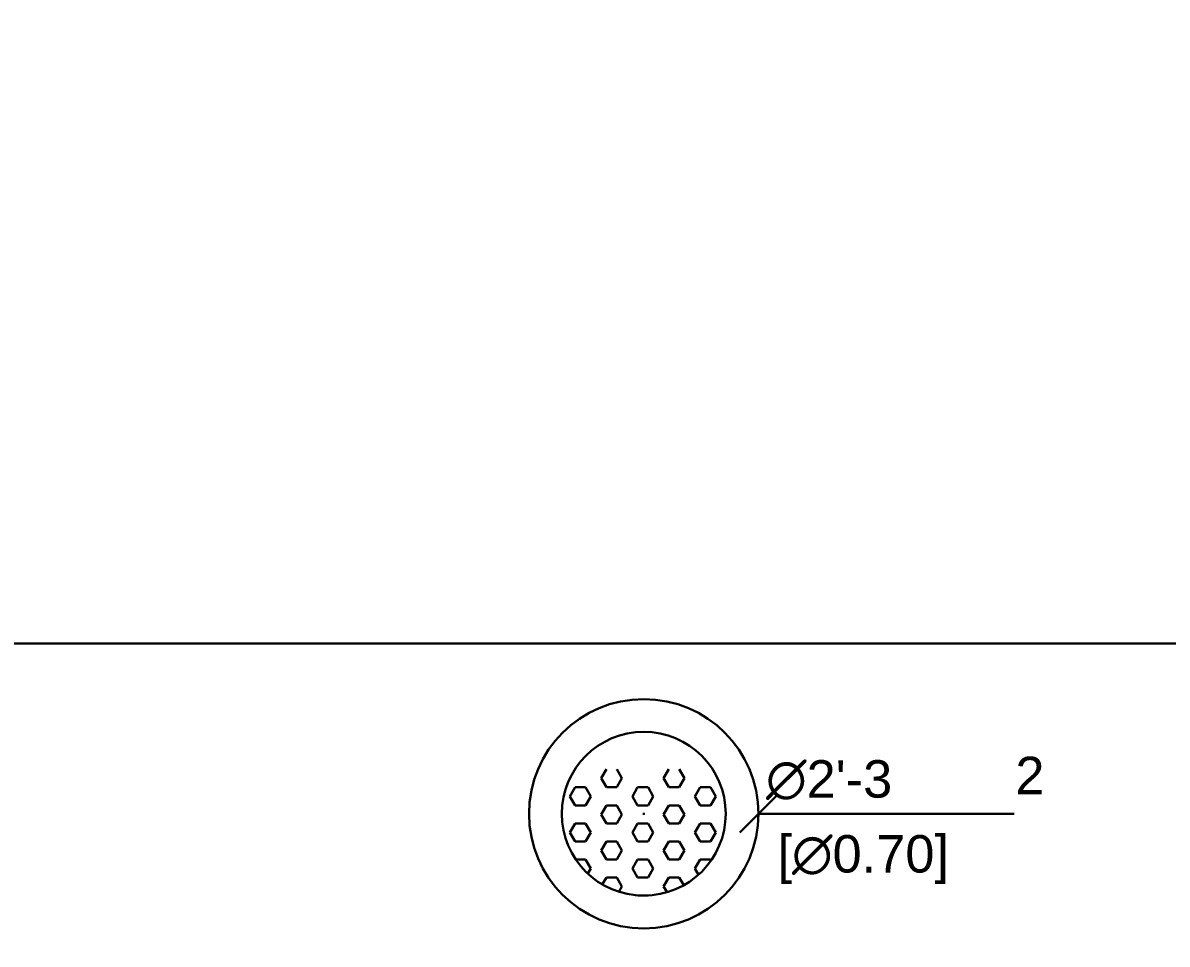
# Model space of a CAD drawing. Header units: metres. Extents: x 515 to 706, y -4 to 163.
# Drawn here: x 589.9 to 595.6, y 86.25 to 90.84 of the extents above; entities that cross this region are included whole.
import ezdxf

# ---------------------------------------------------------------- set-up
doc = ezdxf.new("R2010")
doc.units = ezdxf.units.M
doc.header["$MEASUREMENT"] = 0
doc.styles.add('style1', font='swisse.ttf', dxfattribs={"height": 1})

msp = doc.modelspace()

# ---------------------------------------------------------------- linework, layer by layer
at = {"lineweight": 30}
for p, q in [((592.78164, 87.07636), (592.80758, 87.1213)), ((592.88542, 87.07636), (592.85947, 87.1213)), ((593.09299, 87.07636), (593.11894, 87.1213)), ((593.19677, 87.07636), (593.17083, 87.1213)), ((592.80758, 87.03142), (592.78164, 87.07636)), ((592.85947, 87.03142), (592.88542, 87.07636)), ((593.11894, 87.03142), (593.09299, 87.07636)), ((593.17083, 87.03142), (593.19677, 87.07636)), ((592.62596, 86.98648), (592.65191, 87.03142)), ((592.65191, 86.94154), (592.62596, 86.98648)), ((592.65191, 87.03142), (592.7038, 87.03142)), ((592.72974, 86.98648), (592.7038, 87.03142)), ((592.7038, 86.94154), (592.72974, 86.98648)), ((592.80758, 87.03142), (592.85948, 87.03142)), ((592.93731, 86.98648), (592.96326, 87.03142)), ((592.96326, 86.94154), (592.93731, 86.98648)), ((592.96326, 87.03142), (593.01515, 87.03142)), ((593.0411, 86.98648), (593.01515, 87.03142)), ((593.01515, 86.94154), (593.0411, 86.98648)), ((593.11894, 87.03142), (593.17083, 87.03142)), ((593.24867, 86.98648), (593.27461, 87.03142)), ((593.27461, 86.94154), (593.24867, 86.98648)), ((593.27461, 87.03142), (593.3265, 87.03142)), ((593.35245, 86.98648), (593.3265, 87.03142)), ((593.3265, 86.94154), (593.35245, 86.98648)), ((592.65191, 86.94154), (592.7038, 86.94154)), ((592.78164, 86.8966), (592.80758, 86.94154)), ((592.80758, 86.94154), (592.85948, 86.94154)), ((592.88542, 86.8966), (592.85947, 86.94154)), ((592.96326, 86.94154), (593.01515, 86.94154)), ((593.09299, 86.8966), (593.11894, 86.94154)), ((593.11894, 86.94154), (593.17083, 86.94154)), ((593.19677, 86.8966), (593.17083, 86.94154)), ((593.27461, 86.94154), (593.3265, 86.94154)), ((592.80758, 86.85166), (592.78164, 86.8966)), ((592.85947, 86.85166), (592.88542, 86.8966)), ((592.99014, 86.89959), (592.99761, 86.89959)), ((592.99387, 86.89586), (592.99387, 86.90333)), ((593.11894, 86.85166), (593.09299, 86.8966)), ((593.17083, 86.85166), (593.19677, 86.8966)), ((594.83954, 86.8992), (593.56577, 86.89947)), ((592.62596, 86.80672), (592.65191, 86.85166)), ((592.65191, 86.85166), (592.7038, 86.85166)), ((592.72974, 86.80672), (592.7038, 86.85166)), ((592.80758, 86.85166), (592.85948, 86.85166)), ((592.93731, 86.80672), (592.96326, 86.85166)), ((592.96326, 86.85166), (593.01515, 86.85166)), ((593.0411, 86.80672), (593.01515, 86.85166)), ((593.11894, 86.85166), (593.17083, 86.85166)), ((593.24867, 86.80672), (593.27461, 86.85166)), ((593.27461, 86.85166), (593.3265, 86.85166)), ((593.35245, 86.80672), (593.3265, 86.85166)), ((592.65191, 86.76178), (592.62596, 86.80672)), ((592.65191, 86.76178), (592.7038, 86.76178)), ((592.7038, 86.76178), (592.72974, 86.80672)), ((592.78164, 86.71684), (592.80758, 86.76178)), ((592.80758, 86.76178), (592.85948, 86.76178)), ((592.88542, 86.71684), (592.85947, 86.76178)), ((592.96326, 86.76178), (592.93731, 86.80672)), ((592.96326, 86.76178), (593.01515, 86.76178)), ((593.01515, 86.76178), (593.0411, 86.80672)), ((593.09299, 86.71684), (593.11894, 86.76178)), ((593.11894, 86.76178), (593.17083, 86.76178)), ((593.19677, 86.71684), (593.17083, 86.76178)), ((593.27461, 86.76178), (593.24867, 86.80672)), ((593.27461, 86.76178), (593.3265, 86.76178)), ((593.3265, 86.76178), (593.35245, 86.80672)), ((592.80758, 86.6719), (592.78164, 86.71684)), ((592.85947, 86.6719), (592.88542, 86.71684)), ((593.11894, 86.6719), (593.09299, 86.71684)), ((593.17083, 86.6719), (593.19677, 86.71684)), ((592.65472, 86.6719), (592.7038, 86.6719)), ((592.72974, 86.62696), (592.7038, 86.6719)), ((592.80758, 86.6719), (592.85948, 86.6719)), ((592.93731, 86.62696), (592.96326, 86.6719)), ((592.96326, 86.6719), (593.01515, 86.6719)), ((593.0411, 86.62696), (593.01515, 86.6719)), ((593.11894, 86.6719), (593.17083, 86.6719)), ((593.24867, 86.62696), (593.27461, 86.6719)), ((593.27461, 86.6719), (593.3265, 86.6719)), ((593.32949, 86.66673), (593.3265, 86.6719)), ((592.71488, 86.60121), (592.72974, 86.62696)), ((592.78742, 86.54711), (592.80758, 86.58202)), ((592.80758, 86.58202), (592.85948, 86.58202)), ((592.88542, 86.53708), (592.85947, 86.58202)), ((592.96326, 86.58202), (592.93731, 86.62696)), ((592.96326, 86.58202), (593.01515, 86.58202)), ((593.01515, 86.58202), (593.0411, 86.62696)), ((593.09299, 86.53708), (593.11894, 86.58202)), ((593.11894, 86.58202), (593.17083, 86.58202)), ((593.19331, 86.54309), (593.17083, 86.58202)), ((593.26676, 86.59562), (593.24867, 86.62696)), ((592.86998, 86.51034), (592.88542, 86.53708)), ((593.10984, 86.5079), (593.09299, 86.53708)), ((592.96466, 86.49214), (593.01515, 86.49214)), ((593.01543, 86.49167), (593.01515, 86.49214))]:
    msp.add_line(p, q, dxfattribs=at)
at = {"linetype": 'ByBlock', "lineweight": 30}
msp.add_line((593.65919, 86.99286), (593.47234, 86.80608), dxfattribs=at)
at = {"lineweight": 30}
for points in [[(515.25728, 150.74728), (642.61905, 150.74728), (642.61905, 87.74858), (515.25728, 87.74858)], [(596.13163, 78.77884), (585.2581, 78.77884), (585.2581, 87.74858), (596.13163, 87.74858)], [(585.2581, 87.74858), (642.61905, 87.74858), (642.61905, 71.94947), (585.2581, 71.94947)]]:
    msp.add_lwpolyline(points, close=True, dxfattribs=at)
for radius in [0.57189, 0.40849]:
    msp.add_circle((592.99387, 86.89959), radius, dxfattribs=at)

# ---------------------------------------------------------------- texts
at = {"lineweight": 30, "style": 'style1'}
for s, height, p in [("∅2'-3", 0.186812, (593.60336, 86.97997)), ('2', 0.18681, (594.84615, 86.99721)), (' [∅0.70]', 0.186812, (593.58779, 86.60635))]:
    msp.add_text(s, height=height, dxfattribs=at).set_placement(p)

doc.saveas('drawing.dxf')
